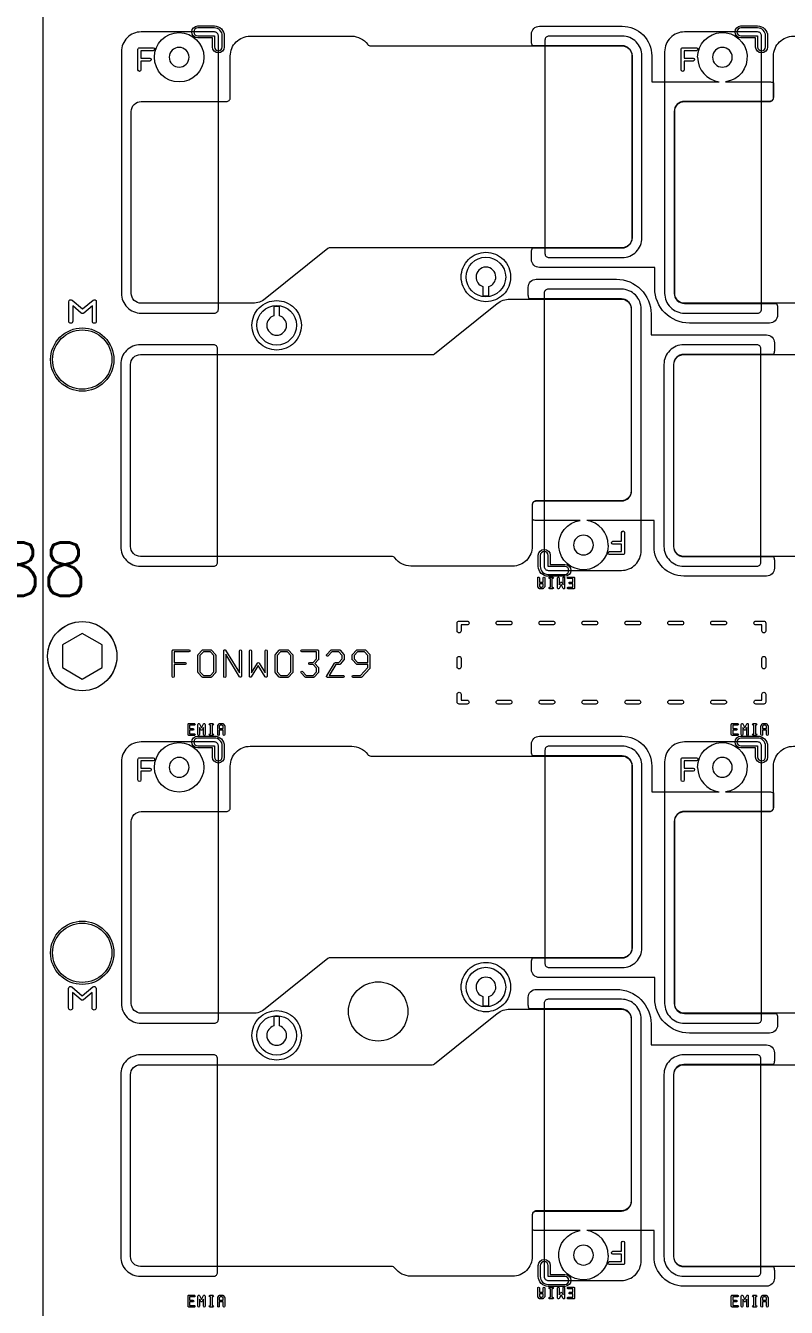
# Model space of a CAD drawing. Extents: x 2541 to 3941, y 2348 to 3338.
# Drawn here: x 2709.7 to 2748.1, y 2789.6 to 2854.4 of the extents above; entities that cross this region are included whole.
import ezdxf

# ---------------------------------------------------------------- set-up
doc = ezdxf.new("R2010")
doc.units = 0
doc.layers.get('0').update_dxf_attribs({"lineweight": 0})
doc.layers.get('Defpoints').update_dxf_attribs({"lineweight": 0})
doc.layers.add('EMI-T', color=6, linetype='Continuous', lineweight=0)
doc.layers.add('尺寸線', color=3, linetype='Continuous', lineweight=0)
doc.styles.get("Standard").update_dxf_attribs({"font": 'simplex.shx', "height": 2.7})
doc.dimstyles.get("Standard").update_dxf_attribs({"dimtxt": 6, "dimasz": 0.18, "dimexe": 0.18, "dimexo": 0.0625, "dimgap": 0.09, "dimtad": 0, "dimtih": 1, "dimtoh": 1, "dimdec": 4, "dimzin": 0, "dimdsep": 46, "dimtxsty": 'Standard', "dimcen": 0.09, "dimadec": 0, "dimazin": 0, "dimtfac": 1, "dimtdec": 4, "dimtofl": 0, "dimtmove": 0, "dimatfit": 3, "dimfxl": 0, "dimtolj": 1, "dimtzin": 0, "dimarcsym": 0})

# ---------------------------------------------------------------- blocks, each defined once
blk = doc.blocks.new('*D31')
at = {"layer": 'Defpoints', "color": 0, "linetype": 'Continuous'}
for p in [(2706.513, 2910.936), (2717.414, 2910.624), (2712.612, 2742.594)]:
    blk.add_point(p, dxfattribs=at)
at = {"layer": '尺寸線', "color": 0, "linetype": 'Continuous', "lineweight": -2}
for p, q in [((2706.508, 2910.756), (2704.153, 2828.36)), ((2717.352, 2910.626), (2706.333, 2910.941)), ((2701.715, 2743.085), (2704.071, 2825.48)), ((2712.549, 2742.596), (2701.53, 2742.91))]:
    blk.add_line(p, q, dxfattribs=at)
at = {"layer": '尺寸線', "color": 0, "linetype": 'Continuous'}
for points in [[(2706.538, 2910.755), (2706.478, 2910.756), (2706.513, 2910.936)], [(2701.685, 2743.086), (2701.745, 2743.084), (2701.71, 2742.905)]]:
    blk.add_solid(points, dxfattribs=at)
at = {"layer": '尺寸線', "color": 0, "linetype": 'Continuous', "insert": (2704.112, 2826.92), "char_height": 2.7, "attachment_point": 5}
blk.add_mtext('\\A1;168.0988', dxfattribs=at)
blk = doc.blocks.new('*D34')
at = {"layer": 'Defpoints', "color": 0, "linetype": 'Continuous'}
for p in [(2688.35, 3101.014), (2717.414, 3100.624), (2712.612, 2742.594)]:
    blk.add_point(p, dxfattribs=at)
at = {"layer": '尺寸線', "color": 0, "linetype": 'Continuous', "lineweight": -2}
for p, q in [((2717.352, 3100.625), (2688.17, 3101.016)), ((2688.348, 3100.834), (2685.968, 2923.439)), ((2683.55, 2743.164), (2685.93, 2920.559)), ((2712.549, 2742.595), (2683.368, 2742.986))]:
    blk.add_line(p, q, dxfattribs=at)
at = {"layer": '尺寸線', "color": 0, "linetype": 'Continuous'}
for points in [[(2688.378, 3100.833), (2688.318, 3100.834), (2688.35, 3101.014)], [(2683.52, 2743.164), (2683.58, 2743.163), (2683.548, 2742.984)]]:
    blk.add_solid(points, dxfattribs=at)
at = {"layer": '尺寸線', "color": 0, "linetype": 'Continuous', "insert": (2685.949, 2921.999), "char_height": 2.7, "attachment_point": 5}
blk.add_mtext('\\A1;358.0624', dxfattribs=at)

msp = doc.modelspace()

# ---------------------------------------------------------------- linework, layer by layer
for p, q in [((2736.22814, 2825.92094), (2736.15861, 2825.92094)), ((2719.0453, 2818.5117), (2718.97577, 2818.5117)), ((2746.5153, 2818.5117), (2746.44577, 2818.5117)), ((2736.22814, 2790.01094), (2736.15861, 2790.01094)), ((2719.0453, 2789.6017), (2718.97577, 2789.6017)), ((2746.5153, 2789.6017), (2746.44577, 2789.6017))]:
    msp.add_line(p, q)
at = {"linetype": 'Continuous'}
for points in [[(2710.51672, 3059.52127), (2710.51672, 2917.09717, -0.142084), (2713.27892, 2917.45616), (2713.27892, 2916.94958, 0.19212), (2710.01672, 2916.25625), (2710.01672, 2908.77294, 0.192121), (2713.27892, 2908.07962), (2713.27892, 2907.57303, -0.142084), (2710.51672, 2907.93202), (2710.51672, 2775.50792)], [(2735.2303, 2842.5746), (2735.2303, 2842.9746, -0.124386), (2735.27831, 2843.1646), (2739.8152, 2843.1646, 0.414365), (2740.32507, 2843.67473), (2740.32507, 2852.8746, 0.414366), (2739.8152, 2853.38473), (2735.27831, 2853.38473, -0.124392), (2735.2303, 2853.57473), (2735.2303, 2853.97473, -0.414218), (2735.6303, 2854.37473), (2739.8152, 2854.37473, -0.414364), (2741.31507, 2852.87409), (2741.31507, 2851.56473), (2744.7203, 2851.56473)], [(2743.63437, 2852.80391, -2.205962), (2745.04845, 2851.56473), (2747.27218, 2851.56473, -0.124388), (2747.46218, 2851.51672), (2747.46218, 2850.76473, -0.414224), (2747.27218, 2850.57473), (2742.9652, 2850.57473, 0.414218), (2742.45508, 2850.0646), (2742.45508, 2840.86472, 0.414217), (2742.9652, 2840.3546), (2747.62418, 2840.3546, -0.124388), (2747.67218, 2840.1646), (2747.67218, 2839.7646, -0.414218), (2747.27218, 2839.3646), (2743.21508, 2839.3646, -0.414215), (2741.46508, 2841.1146), (2741.46508, 2842.1746), (2735.6303, 2842.1746, -0.414218), (2735.2303, 2842.5746)], [(2735.07127, 2840.7746), (2735.07127, 2841.1746, -0.414218), (2735.47127, 2841.5746), (2739.52837, 2841.5746, -0.414215), (2741.27837, 2839.8246), (2741.27837, 2838.7646), (2747.11314, 2838.7646, -0.414218), (2747.51314, 2838.3646), (2747.51314, 2837.9646, -0.124388), (2747.46514, 2837.7746), (2742.92825, 2837.7746, 0.414365), (2742.41838, 2837.26447), (2742.41838, 2828.0646, 0.414366), (2742.92825, 2827.55446), (2747.46514, 2827.55446, -0.124388), (2747.51314, 2827.36446), (2747.51314, 2826.96446, -0.414218), (2747.11314, 2826.56446), (2742.92825, 2826.56446, -0.414364), (2741.42838, 2828.0651), (2741.42838, 2829.37447), (2738.02315, 2829.37447)], [(2711.83566, 2839.45028), (2711.83566, 2840.44366, -0.63678), (2711.99987, 2840.52032), (2712.53169, 2840.07714), (2713.0635, 2840.52032, -0.63678), (2713.22771, 2840.44366), (2713.22771, 2839.45028, -1), (2713.02771, 2839.45028), (2713.02771, 2840.23016)], [(2739.10907, 2828.13528, -2.205962), (2737.695, 2829.37447), (2735.47127, 2829.37447, -0.124386), (2735.28127, 2829.42247), (2735.28127, 2830.17447, -0.414224), (2735.47127, 2830.36447), (2739.77824, 2830.36447, 0.414218), (2740.28837, 2830.87459), (2740.28837, 2840.07447, 0.414217), (2739.77824, 2840.5846), (2735.11927, 2840.5846, -0.124392), (2735.07127, 2840.7746)], [(2712.03566, 2840.23016), (2712.03566, 2839.45028, -1), (2711.83566, 2839.45028)], [(2713.02771, 2840.23016), (2712.5957, 2839.87015, -0.362064), (2712.46767, 2839.87015), (2712.03566, 2840.23016)], [(2739.17075, 2827.6558, -1), (2739.17075, 2827.8058), (2739.79112, 2827.8058), (2739.79112, 2828.17732), (2739.3446, 2828.17732, -1), (2739.3446, 2828.32732), (2739.79112, 2828.32732), (2739.79112, 2828.77385, -1), (2739.94112, 2828.77385), (2739.94112, 2828.25232)], [(2739.94112, 2828.25232), (2739.94112, 2827.7308, -0.414241), (2739.86612, 2827.6558), (2739.17075, 2827.6558)], [(2735.54907, 2826.04704), (2735.54907, 2826.21922), (2735.54907, 2826.4775, -1), (2735.62907, 2826.4775), (2735.62907, 2826.25922), (2735.82722, 2826.25922), (2735.82722, 2826.4775, -1), (2735.90722, 2826.4775), (2735.90722, 2826.21922)], [(2735.90722, 2826.21922), (2735.90722, 2826.04704, -0.173189), (2735.89818, 2826.02172), (2735.82895, 2825.936, -0.228301), (2735.79768, 2825.92094), (2735.65861, 2825.92094, -0.228253), (2735.62734, 2825.936), (2735.55811, 2826.02172, -0.173127), (2735.54907, 2826.04704)], [(2736.15861, 2825.92094, -1), (2736.15861, 2826.00094), (2736.18814, 2826.00094), (2736.18814, 2826.4375), (2736.15861, 2826.4375, -1), (2736.15861, 2826.5175), (2736.22814, 2826.5175), (2736.29768, 2826.5175, -1), (2736.29768, 2826.4375), (2736.26814, 2826.4375), (2736.26814, 2826.00094), (2736.29768, 2826.00094, -1), (2736.29768, 2825.92094), (2736.22814, 2825.92094)], [(2736.54907, 2825.96129), (2736.54907, 2826.4775, -1), (2736.62907, 2826.4775), (2736.62907, 2826.1196)], [(2736.62907, 2826.1196), (2736.69292, 2826.23819, -0.597324), (2736.76336, 2826.23819), (2736.82722, 2826.1196)], [(2736.82722, 2826.1196), (2736.82722, 2826.4775, -1), (2736.90722, 2826.4775), (2736.90722, 2825.96129, -0.782664), (2736.832, 2825.94198), (2736.72814, 2826.13485)], [(2737.08907, 2825.92094, -1), (2737.08907, 2826.00094), (2737.32722, 2826.00094), (2737.32722, 2826.17922), (2737.15861, 2826.17922, -1), (2737.15861, 2826.25922), (2737.32722, 2826.25922), (2737.32722, 2826.4375), (2737.08907, 2826.4375, -1), (2737.08907, 2826.5175), (2737.36722, 2826.5175, -0.414265), (2737.40722, 2826.4775), (2737.40722, 2826.21922)], [(2737.40722, 2826.21922), (2737.40722, 2825.96094, -0.414265), (2737.36722, 2825.92094), (2737.08907, 2825.92094)], [(2736.72814, 2826.13485), (2736.62429, 2825.94198, -0.782665), (2736.54907, 2825.96129)], [(2719.66823, 2821.49549), (2719.66823, 2822.78688, -0.757597), (2719.7609, 2822.81294), (2720.46293, 2821.67215)], [(2719.76823, 2822.61023), (2719.76823, 2821.49549, -1), (2719.66823, 2821.49549)], [(2720.46293, 2821.67215), (2720.46293, 2822.78688, -1), (2720.56293, 2822.78688), (2720.56293, 2821.49549, -0.757597), (2720.47026, 2821.46943), (2719.76823, 2822.61023)], [(2720.96823, 2821.49549), (2720.96823, 2822.78688, -1), (2721.06823, 2822.78688), (2721.06823, 2821.67215)], [(2721.76293, 2821.67215), (2721.76293, 2822.78688, -1), (2721.86293, 2822.78688), (2721.86293, 2821.49549, -0.757597), (2721.77026, 2821.46943), (2721.41558, 2822.04579)], [(2724.87573, 2821.52184), (2725.27291, 2822.16725, -0.261415), (2725.31558, 2822.19119), (2725.49236, 2822.19119), (2725.66293, 2822.37597), (2725.66293, 2822.5521), (2725.49236, 2822.73688), (2725.1388, 2822.73688), (2724.95497, 2822.53774, -1), (2724.88149, 2822.60557), (2725.08016, 2822.8208, -0.210606), (2725.11714, 2822.83688), (2725.51402, 2822.83688, -0.210606), (2725.55099, 2822.8208), (2725.74967, 2822.60557, -0.189827), (2725.76293, 2822.57142), (2725.76293, 2822.35665, -0.189827), (2725.74967, 2822.3225), (2725.55099, 2822.10727, -0.210606), (2725.51402, 2822.09119), (2725.34352, 2822.09119), (2725.00771, 2821.54549)], [(2726.16823, 2822.35665), (2726.16823, 2822.57142, -0.189827), (2726.18149, 2822.60557), (2726.38016, 2822.8208, -0.210606), (2726.41714, 2822.83688), (2726.81402, 2822.83688, -0.210606), (2726.85099, 2822.8208), (2727.04967, 2822.60557, -0.189827), (2727.06293, 2822.57142), (2727.06293, 2822.14119)], [(2727.06293, 2822.14119), (2727.06293, 2821.92619, -0.189827), (2727.04967, 2821.89204), (2726.65232, 2821.46158, -0.210606), (2726.61534, 2821.44549), (2726.21823, 2821.44549, -1), (2726.21823, 2821.54549), (2726.59369, 2821.54549), (2726.96293, 2821.94551), (2726.96293, 2822.09119), (2726.41714, 2822.09119, -0.210606), (2726.38016, 2822.10727), (2726.18149, 2822.3225, -0.189827), (2726.16823, 2822.35665)], [(2721.41558, 2822.04579), (2721.0609, 2821.46943, -0.75761), (2720.96823, 2821.49549)], [(2721.06823, 2821.67215), (2721.373, 2822.16739, -0.55882), (2721.45816, 2822.16739), (2721.76293, 2821.67215)], [(2725.00771, 2821.54549), (2725.71293, 2821.54549, -1), (2725.71293, 2821.44549), (2724.91823, 2821.44549, -0.587889), (2724.87573, 2821.52184)], [(2718.36623, 2818.5517), (2718.36623, 2819.06791, -0.782664), (2718.44145, 2819.08722), (2718.5453, 2818.89435)], [(2718.5453, 2818.89435), (2718.64916, 2819.08722, -0.782665), (2718.72438, 2819.06791), (2718.72438, 2818.5517, -1), (2718.64438, 2818.5517), (2718.64438, 2818.90959)], [(2718.97577, 2818.5117, -1), (2718.97577, 2818.5917), (2719.0053, 2818.5917), (2719.0053, 2819.02825), (2718.97577, 2819.02825, -1), (2718.97577, 2819.10825), (2719.0453, 2819.10825), (2719.11484, 2819.10825, -1), (2719.11484, 2819.02825), (2719.0853, 2819.02825), (2719.0853, 2818.5917), (2719.11484, 2818.5917, -1), (2719.11484, 2818.5117), (2719.0453, 2818.5117)], [(2719.36623, 2818.5517), (2719.36623, 2818.80997), (2719.36623, 2818.98216, -0.173189), (2719.37527, 2819.00748), (2719.4445, 2819.0932, -0.228301), (2719.47577, 2819.10825), (2719.61484, 2819.10825, -0.228253), (2719.64611, 2819.0932), (2719.71534, 2819.00748, -0.173127), (2719.72438, 2818.98216), (2719.72438, 2818.80997)], [(2745.83623, 2818.5517), (2745.83623, 2819.06791, -0.782664), (2745.91145, 2819.08722), (2746.0153, 2818.89435)], [(2746.0153, 2818.89435), (2746.11916, 2819.08722, -0.782665), (2746.19438, 2819.06791), (2746.19438, 2818.5517, -1), (2746.11438, 2818.5517), (2746.11438, 2818.90959)], [(2746.44577, 2818.5117, -1), (2746.44577, 2818.5917), (2746.4753, 2818.5917), (2746.4753, 2819.02825), (2746.44577, 2819.02825, -1), (2746.44577, 2819.10825), (2746.5153, 2819.10825), (2746.58484, 2819.10825, -1), (2746.58484, 2819.02825), (2746.5553, 2819.02825), (2746.5553, 2818.5917), (2746.58484, 2818.5917, -1), (2746.58484, 2818.5117), (2746.5153, 2818.5117)], [(2746.83623, 2818.5517), (2746.83623, 2818.80997), (2746.83623, 2818.98216, -0.173189), (2746.84527, 2819.00748), (2746.9145, 2819.0932, -0.228301), (2746.94577, 2819.10825), (2747.08484, 2819.10825, -0.228253), (2747.11611, 2819.0932), (2747.18534, 2819.00748, -0.173127), (2747.19438, 2818.98216), (2747.19438, 2818.80997)], [(2718.44623, 2818.90959), (2718.44623, 2818.5517, -1), (2718.36623, 2818.5517)], [(2718.64438, 2818.90959), (2718.58052, 2818.79101, -0.597324), (2718.51008, 2818.79101), (2718.44623, 2818.90959)], [(2719.72438, 2818.80997), (2719.72438, 2818.5517, -1), (2719.64438, 2818.5517), (2719.64438, 2818.76997), (2719.44623, 2818.76997), (2719.44623, 2818.5517, -1), (2719.36623, 2818.5517)], [(2735.2303, 2806.6646), (2735.2303, 2807.0646, -0.124386), (2735.27831, 2807.2546), (2739.8152, 2807.2546, 0.414365), (2740.32507, 2807.76473), (2740.32507, 2816.9646, 0.414366), (2739.8152, 2817.47473), (2735.27831, 2817.47473, -0.124392), (2735.2303, 2817.66473), (2735.2303, 2818.06473, -0.414218), (2735.6303, 2818.46473), (2739.8152, 2818.46473, -0.414364), (2741.31507, 2816.96409), (2741.31507, 2815.65473), (2744.7203, 2815.65473)], [(2745.91623, 2818.90959), (2745.91623, 2818.5517, -1), (2745.83623, 2818.5517)], [(2746.11438, 2818.90959), (2746.05052, 2818.79101, -0.597324), (2745.98008, 2818.79101), (2745.91623, 2818.90959)], [(2747.19438, 2818.80997), (2747.19438, 2818.5517, -1), (2747.11438, 2818.5517), (2747.11438, 2818.76997), (2746.91623, 2818.76997), (2746.91623, 2818.5517, -1), (2746.83623, 2818.5517)], [(2743.63437, 2816.89391, -2.205962), (2745.04845, 2815.65473), (2747.27218, 2815.65473, -0.124388), (2747.46218, 2815.60672), (2747.46218, 2814.85473, -0.414224), (2747.27218, 2814.66473), (2742.9652, 2814.66473, 0.414218), (2742.45508, 2814.1546), (2742.45508, 2804.95472, 0.414217), (2742.9652, 2804.4446), (2747.62418, 2804.4446, -0.124388), (2747.67218, 2804.2546), (2747.67218, 2803.8546, -0.414218), (2747.27218, 2803.4546), (2743.21508, 2803.4546, -0.414215), (2741.46508, 2805.2046), (2741.46508, 2806.2646), (2735.6303, 2806.2646, -0.414218), (2735.2303, 2806.6646)], [(2711.82309, 2804.71909), (2711.82309, 2805.71246, -0.63678), (2711.98731, 2805.78912), (2712.51912, 2805.34594), (2713.05094, 2805.78912, -0.63678), (2713.21515, 2805.71246), (2713.21515, 2804.71909, -1), (2713.01515, 2804.71909), (2713.01515, 2805.49896)], [(2712.02309, 2805.49896), (2712.02309, 2804.71909, -1), (2711.82309, 2804.71909)], [(2713.01515, 2805.49896), (2712.58314, 2805.13895, -0.362064), (2712.4551, 2805.13895), (2712.02309, 2805.49896)], [(2735.07127, 2804.8646), (2735.07127, 2805.2646, -0.414218), (2735.47127, 2805.6646), (2739.52837, 2805.6646, -0.414215), (2741.27837, 2803.9146), (2741.27837, 2802.8546), (2747.11314, 2802.8546, -0.414218), (2747.51314, 2802.4546), (2747.51314, 2802.0546, -0.124388), (2747.46514, 2801.8646), (2742.92825, 2801.8646, 0.414365), (2742.41838, 2801.35447), (2742.41838, 2792.1546, 0.414366), (2742.92825, 2791.64446), (2747.46514, 2791.64446, -0.124388), (2747.51314, 2791.45446), (2747.51314, 2791.05446, -0.414218), (2747.11314, 2790.65446), (2742.92825, 2790.65446, -0.414364), (2741.42838, 2792.1551), (2741.42838, 2793.46447), (2738.02315, 2793.46447)], [(2739.10907, 2792.22528, -2.205962), (2737.695, 2793.46447), (2735.47127, 2793.46447, -0.124386), (2735.28127, 2793.51247), (2735.28127, 2794.26447, -0.414224), (2735.47127, 2794.45447), (2739.77824, 2794.45447, 0.414218), (2740.28837, 2794.96459), (2740.28837, 2804.16447, 0.414217), (2739.77824, 2804.6746), (2735.11927, 2804.6746, -0.124392), (2735.07127, 2804.8646)], [(2739.17075, 2791.7458, -1), (2739.17075, 2791.8958), (2739.79112, 2791.8958), (2739.79112, 2792.26732), (2739.3446, 2792.26732, -1), (2739.3446, 2792.41732), (2739.79112, 2792.41732), (2739.79112, 2792.86385, -1), (2739.94112, 2792.86385), (2739.94112, 2792.34232)], [(2739.94112, 2792.34232), (2739.94112, 2791.8208, -0.414241), (2739.86612, 2791.7458), (2739.17075, 2791.7458)], [(2735.54907, 2790.13704), (2735.54907, 2790.30922), (2735.54907, 2790.5675, -1), (2735.62907, 2790.5675), (2735.62907, 2790.34922), (2735.82722, 2790.34922), (2735.82722, 2790.5675, -1), (2735.90722, 2790.5675), (2735.90722, 2790.30922)], [(2736.15861, 2790.01094, -1), (2736.15861, 2790.09094), (2736.18814, 2790.09094), (2736.18814, 2790.5275), (2736.15861, 2790.5275, -1), (2736.15861, 2790.6075), (2736.22814, 2790.6075), (2736.29768, 2790.6075, -1), (2736.29768, 2790.5275), (2736.26814, 2790.5275), (2736.26814, 2790.09094), (2736.29768, 2790.09094, -1), (2736.29768, 2790.01094), (2736.22814, 2790.01094)], [(2736.54907, 2790.05129), (2736.54907, 2790.5675, -1), (2736.62907, 2790.5675), (2736.62907, 2790.2096)], [(2736.82722, 2790.2096), (2736.82722, 2790.5675, -1), (2736.90722, 2790.5675), (2736.90722, 2790.05129, -0.782664), (2736.832, 2790.03198), (2736.72814, 2790.22485)], [(2737.08907, 2790.01094, -1), (2737.08907, 2790.09094), (2737.32722, 2790.09094), (2737.32722, 2790.26922), (2737.15861, 2790.26922, -1), (2737.15861, 2790.34922), (2737.32722, 2790.34922), (2737.32722, 2790.5275), (2737.08907, 2790.5275, -1), (2737.08907, 2790.6075), (2737.36722, 2790.6075, -0.414265), (2737.40722, 2790.5675), (2737.40722, 2790.30922)], [(2718.36623, 2789.6417), (2718.36623, 2790.15791, -0.782664), (2718.44145, 2790.17722), (2718.5453, 2789.98435)], [(2718.44623, 2789.99959), (2718.44623, 2789.6417, -1), (2718.36623, 2789.6417)], [(2718.64438, 2789.99959), (2718.58052, 2789.88101, -0.597324), (2718.51008, 2789.88101), (2718.44623, 2789.99959)], [(2718.5453, 2789.98435), (2718.64916, 2790.17722, -0.782665), (2718.72438, 2790.15791), (2718.72438, 2789.6417, -1), (2718.64438, 2789.6417), (2718.64438, 2789.99959)], [(2718.97577, 2789.6017, -1), (2718.97577, 2789.6817), (2719.0053, 2789.6817), (2719.0053, 2790.11825), (2718.97577, 2790.11825, -1), (2718.97577, 2790.19825), (2719.0453, 2790.19825), (2719.11484, 2790.19825, -1), (2719.11484, 2790.11825), (2719.0853, 2790.11825), (2719.0853, 2789.6817), (2719.11484, 2789.6817, -1), (2719.11484, 2789.6017), (2719.0453, 2789.6017)], [(2719.36623, 2789.6417), (2719.36623, 2789.89997), (2719.36623, 2790.07216, -0.173189), (2719.37527, 2790.09748), (2719.4445, 2790.1832, -0.228301), (2719.47577, 2790.19825), (2719.61484, 2790.19825, -0.228253), (2719.64611, 2790.1832), (2719.71534, 2790.09748, -0.173127), (2719.72438, 2790.07216), (2719.72438, 2789.89997)], [(2719.72438, 2789.89997), (2719.72438, 2789.6417, -1), (2719.64438, 2789.6417), (2719.64438, 2789.85997), (2719.44623, 2789.85997), (2719.44623, 2789.6417, -1), (2719.36623, 2789.6417)], [(2735.90722, 2790.30922), (2735.90722, 2790.13704, -0.173189), (2735.89818, 2790.11172), (2735.82895, 2790.026, -0.228301), (2735.79768, 2790.01094), (2735.65861, 2790.01094, -0.228253), (2735.62734, 2790.026), (2735.55811, 2790.11172, -0.173127), (2735.54907, 2790.13704)], [(2736.72814, 2790.22485), (2736.62429, 2790.03198, -0.782665), (2736.54907, 2790.05129)], [(2736.62907, 2790.2096), (2736.69292, 2790.32819, -0.597324), (2736.76336, 2790.32819), (2736.82722, 2790.2096)], [(2737.40722, 2790.30922), (2737.40722, 2790.05094, -0.414265), (2737.36722, 2790.01094), (2737.08907, 2790.01094)], [(2745.83623, 2789.6417), (2745.83623, 2790.15791, -0.782664), (2745.91145, 2790.17722), (2746.0153, 2789.98435)], [(2745.91623, 2789.99959), (2745.91623, 2789.6417, -1), (2745.83623, 2789.6417)], [(2746.11438, 2789.99959), (2746.05052, 2789.88101, -0.597324), (2745.98008, 2789.88101), (2745.91623, 2789.99959)], [(2746.0153, 2789.98435), (2746.11916, 2790.17722, -0.782665), (2746.19438, 2790.15791), (2746.19438, 2789.6417, -1), (2746.11438, 2789.6417), (2746.11438, 2789.99959)], [(2746.44577, 2789.6017, -1), (2746.44577, 2789.6817), (2746.4753, 2789.6817), (2746.4753, 2790.11825), (2746.44577, 2790.11825, -1), (2746.44577, 2790.19825), (2746.5153, 2790.19825), (2746.58484, 2790.19825, -1), (2746.58484, 2790.11825), (2746.5553, 2790.11825), (2746.5553, 2789.6817), (2746.58484, 2789.6817, -1), (2746.58484, 2789.6017), (2746.5153, 2789.6017)], [(2746.83623, 2789.6417), (2746.83623, 2789.89997), (2746.83623, 2790.07216, -0.173189), (2746.84527, 2790.09748), (2746.9145, 2790.1832, -0.228301), (2746.94577, 2790.19825), (2747.08484, 2790.19825, -0.228253), (2747.11611, 2790.1832), (2747.18534, 2790.09748, -0.173127), (2747.19438, 2790.07216), (2747.19438, 2789.89997)], [(2747.19438, 2789.89997), (2747.19438, 2789.6417, -1), (2747.11438, 2789.6417), (2747.11438, 2789.85997), (2746.91623, 2789.85997), (2746.91623, 2789.6417, -1), (2746.83623, 2789.6417)]]:
    msp.add_lwpolyline(points, format="xyb", dxfattribs=at)
for points in [[(2718.35244, 2853.78531, -1), (2718.35244, 2854.38531), (2719.19715, 2854.38531, -0.414217), (2719.69715, 2853.88531), (2719.69715, 2853.32231, -1), (2719.09715, 2853.32231), (2719.09715, 2853.78531)], [(2718.35244, 2853.88531), (2719.19715, 2853.88531), (2719.19715, 2853.33124, 1), (2719.59715, 2853.33124), (2719.59715, 2853.88531, 0.414218), (2719.19715, 2854.28531), (2718.35244, 2854.28531, 1)], [(2745.82244, 2853.78531, -1), (2745.82244, 2854.38531), (2746.66715, 2854.38531, -0.414217), (2747.16715, 2853.88531), (2747.16715, 2853.32231, -1), (2746.56715, 2853.32231), (2746.56715, 2853.78531)], [(2745.82244, 2853.88531), (2746.66715, 2853.88531), (2746.66715, 2853.33124, 1), (2747.06715, 2853.33124), (2747.06715, 2853.88531, 0.414218), (2746.66715, 2854.28531), (2745.82244, 2854.28531, 1)], [(2714.99508, 2840.86472), (2714.99508, 2850.0646, -0.414219), (2715.4952, 2850.56473), (2719.80218, 2850.56473, 0.414223), (2720.00218, 2850.76473), (2720.00218, 2852.86952, -0.414215), (2721.00218, 2853.86952), (2726.13907, 2853.86952, -0.24029), (2726.94871, 2853.45692, 0.240069), (2727.11015, 2853.37473), (2739.8152, 2853.37473, -0.414366), (2740.31507, 2852.8746), (2740.31507, 2843.67472, -0.414365), (2739.8152, 2843.1746), (2725.06567, 2843.1746, 0.170771), (2724.94046, 2843.13056), (2721.76951, 2840.58481, -0.170765), (2721.14341, 2840.3646), (2715.4952, 2840.3646, -0.414218)], [(2742.46508, 2840.86472), (2742.46508, 2850.0646, -0.414219), (2742.9652, 2850.56473), (2747.27218, 2850.56473, 0.414223), (2747.47218, 2850.76473), (2747.47218, 2852.86952, -0.414215), (2748.47218, 2853.86952), (2753.60907, 2853.86952, -0.24029), (2754.41871, 2853.45692, 0.240069), (2754.58015, 2853.37473), (2767.2852, 2853.37473, -0.414366), (2767.78507, 2852.8746), (2767.78507, 2843.67472, -0.414365), (2767.2852, 2843.1746), (2752.53567, 2843.1746, 0.170771), (2752.41046, 2843.13056), (2749.23951, 2840.58481, -0.170765), (2748.61341, 2840.3646), (2742.9652, 2840.3646, -0.414218)], [(2715.33233, 2852.16535), (2715.33233, 2852.68687), (2715.33233, 2853.2084, -0.414241), (2715.40733, 2853.2834), (2716.10269, 2853.2834, -1), (2716.10269, 2853.1334), (2715.48233, 2853.1334), (2715.48233, 2852.76187), (2715.92885, 2852.76187, -1), (2715.92885, 2852.61187), (2715.48233, 2852.61187), (2715.48233, 2852.16535, -1)], [(2716.91437, 2852.80391, 0.414217), (2717.41437, 2852.30391, 0.414217), (2717.91437, 2852.80391, 0.414217), (2717.41437, 2853.30391, 0.414217)], [(2742.80233, 2852.16535), (2742.80233, 2852.68687), (2742.80233, 2853.2084, -0.414241), (2742.87733, 2853.2834), (2743.57269, 2853.2834, -1), (2743.57269, 2853.1334), (2742.95233, 2853.1334), (2742.95233, 2852.76187), (2743.39885, 2852.76187, -1), (2743.39885, 2852.61187), (2742.95233, 2852.61187), (2742.95233, 2852.16535, -1)], [(2744.38437, 2852.80391, 0.414217), (2744.88437, 2852.30391, 0.414217), (2745.38437, 2852.80391, 0.414217), (2744.88437, 2853.30391, 0.414217)], [(2731.67699, 2841.69071, -0.414215), (2732.92699, 2842.94071, -0.414215), (2734.17699, 2841.69071, -0.414215), (2732.92699, 2840.44071, -0.414215)], [(2732.42699, 2841.69071, 0.327542), (2732.77699, 2841.21374), (2732.77699, 2840.73957), (2733.07699, 2840.73957), (2733.07699, 2841.21374, 0.327544), (2733.42699, 2841.69071, 0.414217), (2732.92699, 2842.19071, 0.414217)], [(2714.95838, 2828.06459), (2714.95838, 2837.26447, -0.414365), (2715.45825, 2837.7646), (2730.20778, 2837.7646, 0.170771), (2730.33299, 2837.80863), (2733.50394, 2840.35438, -0.170765), (2734.13004, 2840.5746), (2739.77824, 2840.5746, -0.414218), (2740.27837, 2840.07447), (2740.27837, 2830.87459, -0.414219), (2739.77824, 2830.37447), (2735.47127, 2830.37447, 0.414223), (2735.27127, 2830.17447), (2735.27127, 2828.06967, -0.414215), (2734.27127, 2827.06967), (2729.13437, 2827.06967, -0.24029), (2728.32474, 2827.48227, 0.240069), (2728.1633, 2827.56446), (2715.45825, 2827.56446, -0.414366)], [(2721.09646, 2839.24848, -0.414215), (2722.34646, 2840.49848, -0.414215), (2723.59646, 2839.24848, -0.414215), (2722.34646, 2837.99848, -0.414215)], [(2742.42838, 2828.06459), (2742.42838, 2837.26447, -0.414365), (2742.92825, 2837.7646), (2757.67778, 2837.7646, 0.170771), (2757.80299, 2837.80863), (2760.97394, 2840.35438, -0.170765), (2761.60004, 2840.5746), (2767.24824, 2840.5746, -0.414218), (2767.74837, 2840.07447), (2767.74837, 2830.87459, -0.414219), (2767.24824, 2830.37447), (2762.94127, 2830.37447, 0.414223), (2762.74127, 2830.17447), (2762.74127, 2828.06967, -0.414215), (2761.74127, 2827.06967), (2756.60437, 2827.06967, -0.24029), (2755.79474, 2827.48227, 0.240069), (2755.6333, 2827.56446), (2742.92825, 2827.56446, -0.414366)], [(2721.84646, 2839.24848, 0.414217), (2722.34646, 2838.74848, 0.414217), (2722.84646, 2839.24848, 0.327542), (2722.49646, 2839.72545), (2722.49646, 2840.19962), (2722.19646, 2840.19962), (2722.19646, 2839.72545, 0.327544)], [(2710.91672, 2837.5146, -0.414215), (2712.51672, 2839.1146, -0.414215), (2714.11672, 2837.5146, -0.414215), (2712.51672, 2835.9146, -0.414215)], [(2737.35907, 2828.13528, 0.414217), (2737.85907, 2827.63528, 0.414217), (2738.35907, 2828.13528, 0.414217), (2737.85907, 2828.63528, 0.414217)], [(2735.57629, 2827.05388), (2735.57629, 2827.61689, -1), (2736.17629, 2827.61689), (2736.17629, 2827.15388), (2736.92101, 2827.15388, -1), (2736.92101, 2826.55388), (2736.07629, 2826.55388, -0.414217)], [(2735.67629, 2827.05388, 0.414218), (2736.07629, 2826.65388), (2736.92101, 2826.65388, 1), (2736.92101, 2827.05388), (2736.07629, 2827.05388), (2736.07629, 2827.60796, 1), (2735.67629, 2827.60796)], [(2710.76672, 2822.5146, -0.414215), (2712.51672, 2824.2646, -0.414215), (2714.26672, 2822.5146, -0.414215), (2712.51672, 2820.7646, -0.414215)], [(2731.47327, 2823.7926), (2731.47327, 2824.1926, -0.414228), (2731.57327, 2824.2926), (2731.97327, 2824.2926, -1), (2731.97327, 2824.0926), (2731.67327, 2824.0926), (2731.67327, 2823.7926, -1)], [(2733.54327, 2824.0926, -1), (2733.54327, 2824.2926), (2734.14327, 2824.2926, -1), (2734.14327, 2824.0926)], [(2735.71327, 2824.0926, -1), (2735.71327, 2824.2926), (2736.31327, 2824.2926, -1), (2736.31327, 2824.0926)], [(2737.88327, 2824.0926, -1), (2737.88327, 2824.2926), (2738.48327, 2824.2926, -1), (2738.48327, 2824.0926)], [(2740.05327, 2824.0926, -1), (2740.05327, 2824.2926), (2740.65327, 2824.2926, -1), (2740.65327, 2824.0926)], [(2742.22327, 2824.0926, -1), (2742.22327, 2824.2926), (2742.82327, 2824.2926, -1), (2742.82327, 2824.0926)], [(2744.39327, 2824.0926, -1), (2744.39327, 2824.2926), (2744.99327, 2824.2926, -1), (2744.99327, 2824.0926)], [(2746.58024, 2824.0926, -1), (2746.58024, 2824.2926), (2746.98024, 2824.2926, -0.414228), (2747.08024, 2824.1926), (2747.08024, 2823.7926, -1), (2746.88024, 2823.7926), (2746.88024, 2824.0926)], [(2717.06823, 2821.49549), (2717.06823, 2822.14119), (2717.06823, 2822.78688, -0.414253), (2717.11823, 2822.83688), (2717.91293, 2822.83688, -1), (2717.91293, 2822.73688), (2717.16823, 2822.73688), (2717.16823, 2822.19119), (2717.71425, 2822.19119, -1), (2717.71425, 2822.09119), (2717.16823, 2822.09119), (2717.16823, 2821.49549, -1)], [(2718.36823, 2821.71096), (2718.36823, 2822.57142, -0.189827), (2718.38149, 2822.60557), (2718.58016, 2822.8208, -0.210606), (2718.61714, 2822.83688), (2719.01402, 2822.83688, -0.210606), (2719.05099, 2822.8208), (2719.24967, 2822.60557, -0.189827), (2719.26293, 2822.57142), (2719.26293, 2821.71096, -0.189827), (2719.24967, 2821.67681), (2719.05099, 2821.46158, -0.210606), (2719.01402, 2821.44549), (2718.61714, 2821.44549, -0.210606), (2718.58016, 2821.46158), (2718.38149, 2821.67681, -0.189827)], [(2722.26823, 2821.71096), (2722.26823, 2822.57142, -0.189827), (2722.28149, 2822.60557), (2722.48016, 2822.8208, -0.210606), (2722.51714, 2822.83688), (2722.91402, 2822.83688, -0.210606), (2722.95099, 2822.8208), (2723.14967, 2822.60557, -0.189827), (2723.16293, 2822.57142), (2723.16293, 2821.71096, -0.189827), (2723.14967, 2821.67681), (2722.95099, 2821.46158, -0.210606), (2722.91402, 2821.44549), (2722.51714, 2821.44549, -0.210606), (2722.48016, 2821.46158), (2722.28149, 2821.67681, -0.189827)], [(2723.58149, 2821.67681, -1), (2723.65497, 2821.74464), (2723.8388, 2821.54549), (2724.19236, 2821.54549), (2724.36293, 2821.73027), (2724.36293, 2821.90641), (2724.19236, 2822.09119), (2724.01558, 2822.09119, -1), (2724.01558, 2822.19119), (2724.19236, 2822.19119), (2724.36293, 2822.37597), (2724.36293, 2822.73688), (2723.61823, 2822.73688, -1), (2723.61823, 2822.83688), (2724.41293, 2822.83688, -0.414253), (2724.46293, 2822.78688), (2724.46293, 2822.35665, -0.189827), (2724.44967, 2822.3225), (2724.2823, 2822.14119), (2724.44967, 2821.95987, -0.189827), (2724.46293, 2821.92572), (2724.46293, 2821.71096, -0.189827), (2724.44967, 2821.67681), (2724.25099, 2821.46158, -0.210606), (2724.21402, 2821.44549), (2723.81714, 2821.44549, -0.210606), (2723.78016, 2821.46158)], [(2731.47327, 2821.9726), (2731.47327, 2822.4038, -1), (2731.67327, 2822.4038), (2731.67327, 2821.9726, -1)], [(2746.88024, 2821.9726), (2746.88024, 2822.4038, -1), (2747.08024, 2822.4038), (2747.08024, 2821.9726, -1)], [(2731.47327, 2820.1926), (2731.47327, 2820.5926, -1), (2731.67327, 2820.5926), (2731.67327, 2820.2926), (2731.97327, 2820.2926, -1), (2731.97327, 2820.0926), (2731.57327, 2820.0926, -0.414228)], [(2746.58024, 2820.0926, -1), (2746.58024, 2820.2926), (2746.88024, 2820.2926), (2746.88024, 2820.5926, -1), (2747.08024, 2820.5926), (2747.08024, 2820.1926, -0.414228), (2746.98024, 2820.0926)], [(2733.54327, 2820.0926, -1), (2733.54327, 2820.2926), (2734.14327, 2820.2926, -1), (2734.14327, 2820.0926)], [(2735.71327, 2820.0926, -1), (2735.71327, 2820.2926), (2736.31327, 2820.2926, -1), (2736.31327, 2820.0926)], [(2737.88327, 2820.0926, -1), (2737.88327, 2820.2926), (2738.48327, 2820.2926, -1), (2738.48327, 2820.0926)], [(2740.05327, 2820.0926, -1), (2740.05327, 2820.2926), (2740.65327, 2820.2926, -1), (2740.65327, 2820.0926)], [(2742.22327, 2820.0926, -1), (2742.22327, 2820.2926), (2742.82327, 2820.2926, -1), (2742.82327, 2820.0926)], [(2744.39327, 2820.0926, -1), (2744.39327, 2820.2926), (2744.99327, 2820.2926, -1), (2744.99327, 2820.0926)], [(2717.86623, 2818.5517), (2717.86623, 2818.80997), (2717.86623, 2819.06825, -0.414265), (2717.90623, 2819.10825), (2718.18438, 2819.10825, -1), (2718.18438, 2819.02825), (2717.94623, 2819.02825), (2717.94623, 2818.84997), (2718.11484, 2818.84997, -1), (2718.11484, 2818.76997), (2717.94623, 2818.76997), (2717.94623, 2818.5917), (2718.18438, 2818.5917, -1), (2718.18438, 2818.5117), (2717.90623, 2818.5117, -0.414265)], [(2745.33623, 2818.5517), (2745.33623, 2818.80997), (2745.33623, 2819.06825, -0.414265), (2745.37623, 2819.10825), (2745.65438, 2819.10825, -1), (2745.65438, 2819.02825), (2745.41623, 2819.02825), (2745.41623, 2818.84997), (2745.58484, 2818.84997, -1), (2745.58484, 2818.76997), (2745.41623, 2818.76997), (2745.41623, 2818.5917), (2745.65438, 2818.5917, -1), (2745.65438, 2818.5117), (2745.37623, 2818.5117, -0.414265)], [(2718.35244, 2817.87531, -1), (2718.35244, 2818.47531), (2719.19715, 2818.47531, -0.414217), (2719.69715, 2817.97531), (2719.69715, 2817.41231, -1), (2719.09715, 2817.41231), (2719.09715, 2817.87531)], [(2718.35244, 2817.97531), (2719.19715, 2817.97531), (2719.19715, 2817.42124, 1), (2719.59715, 2817.42124), (2719.59715, 2817.97531, 0.414218), (2719.19715, 2818.37531), (2718.35244, 2818.37531, 1)], [(2745.82244, 2817.87531, -1), (2745.82244, 2818.47531), (2746.66715, 2818.47531, -0.414217), (2747.16715, 2817.97531), (2747.16715, 2817.41231, -1), (2746.56715, 2817.41231), (2746.56715, 2817.87531)], [(2745.82244, 2817.97531), (2746.66715, 2817.97531), (2746.66715, 2817.42124, 1), (2747.06715, 2817.42124), (2747.06715, 2817.97531, 0.414218), (2746.66715, 2818.37531), (2745.82244, 2818.37531, 1)], [(2714.99508, 2804.95472), (2714.99508, 2814.1546, -0.414219), (2715.4952, 2814.65473), (2719.80218, 2814.65473, 0.414223), (2720.00218, 2814.85473), (2720.00218, 2816.95952, -0.414215), (2721.00218, 2817.95952), (2726.13907, 2817.95952, -0.24029), (2726.94871, 2817.54692, 0.240069), (2727.11015, 2817.46473), (2739.8152, 2817.46473, -0.414366), (2740.31507, 2816.9646), (2740.31507, 2807.76472, -0.414365), (2739.8152, 2807.2646), (2725.06567, 2807.2646, 0.170771), (2724.94046, 2807.22056), (2721.76951, 2804.67481, -0.170765), (2721.14341, 2804.4546), (2715.4952, 2804.4546, -0.414218)], [(2742.46508, 2804.95472), (2742.46508, 2814.1546, -0.414219), (2742.9652, 2814.65473), (2747.27218, 2814.65473, 0.414223), (2747.47218, 2814.85473), (2747.47218, 2816.95952, -0.414215), (2748.47218, 2817.95952), (2753.60907, 2817.95952, -0.24029), (2754.41871, 2817.54692, 0.240069), (2754.58015, 2817.46473), (2767.2852, 2817.46473, -0.414366), (2767.78507, 2816.9646), (2767.78507, 2807.76472, -0.414365), (2767.2852, 2807.2646), (2752.53567, 2807.2646, 0.170771), (2752.41046, 2807.22056), (2749.23951, 2804.67481, -0.170765), (2748.61341, 2804.4546), (2742.9652, 2804.4546, -0.414218)], [(2715.33233, 2816.25535), (2715.33233, 2816.77687), (2715.33233, 2817.2984, -0.414241), (2715.40733, 2817.3734), (2716.10269, 2817.3734, -1), (2716.10269, 2817.2234), (2715.48233, 2817.2234), (2715.48233, 2816.85187), (2715.92885, 2816.85187, -1), (2715.92885, 2816.70187), (2715.48233, 2816.70187), (2715.48233, 2816.25535, -1)], [(2716.91437, 2816.89391, 0.414217), (2717.41437, 2816.39391, 0.414217), (2717.91437, 2816.89391, 0.414217), (2717.41437, 2817.39391, 0.414217)], [(2742.80233, 2816.25535), (2742.80233, 2816.77687), (2742.80233, 2817.2984, -0.414241), (2742.87733, 2817.3734), (2743.57269, 2817.3734, -1), (2743.57269, 2817.2234), (2742.95233, 2817.2234), (2742.95233, 2816.85187), (2743.39885, 2816.85187, -1), (2743.39885, 2816.70187), (2742.95233, 2816.70187), (2742.95233, 2816.25535, -1)], [(2744.38437, 2816.89391, 0.414217), (2744.88437, 2816.39391, 0.414217), (2745.38437, 2816.89391, 0.414217), (2744.88437, 2817.39391, 0.414217)], [(2710.91672, 2807.5146, -0.414215), (2712.51672, 2809.1146, -0.414215), (2714.11672, 2807.5146, -0.414215), (2712.51672, 2805.9146, -0.414215)], [(2731.67699, 2805.78071, -0.414215), (2732.92699, 2807.03071, -0.414215), (2734.17699, 2805.78071, -0.414215), (2732.92699, 2804.53071, -0.414215)], [(2732.42699, 2805.78071, 0.327542), (2732.77699, 2805.30374), (2732.77699, 2804.82957), (2733.07699, 2804.82957), (2733.07699, 2805.30374, 0.327544), (2733.42699, 2805.78071, 0.414217), (2732.92699, 2806.28071, 0.414217)], [(2725.97892, 2804.54726, -0.414215), (2727.47892, 2806.04726, -0.414215), (2728.97892, 2804.54726, -0.414215), (2727.47892, 2803.04726, -0.414215)], [(2714.95838, 2792.15459), (2714.95838, 2801.35447, -0.414365), (2715.45825, 2801.8546), (2730.20778, 2801.8546, 0.170771), (2730.33299, 2801.89863), (2733.50394, 2804.44438, -0.170765), (2734.13004, 2804.6646), (2739.77824, 2804.6646, -0.414218), (2740.27837, 2804.16447), (2740.27837, 2794.96459, -0.414219), (2739.77824, 2794.46447), (2735.47127, 2794.46447, 0.414223), (2735.27127, 2794.26447), (2735.27127, 2792.15967, -0.414215), (2734.27127, 2791.15967), (2729.13437, 2791.15967, -0.24029), (2728.32474, 2791.57227, 0.240069), (2728.1633, 2791.65446), (2715.45825, 2791.65446, -0.414366)], [(2721.09646, 2803.33848, -0.414215), (2722.34646, 2804.58848, -0.414215), (2723.59646, 2803.33848, -0.414215), (2722.34646, 2802.08848, -0.414215)], [(2721.84646, 2803.33848, 0.414217), (2722.34646, 2802.83848, 0.414217), (2722.84646, 2803.33848, 0.327542), (2722.49646, 2803.81545), (2722.49646, 2804.28962), (2722.19646, 2804.28962), (2722.19646, 2803.81545, 0.327544)], [(2742.42838, 2792.15459), (2742.42838, 2801.35447, -0.414365), (2742.92825, 2801.8546), (2757.67778, 2801.8546, 0.170771), (2757.80299, 2801.89863), (2760.97394, 2804.44438, -0.170765), (2761.60004, 2804.6646), (2767.24824, 2804.6646, -0.414218), (2767.74837, 2804.16447), (2767.74837, 2794.96459, -0.414219), (2767.24824, 2794.46447), (2762.94127, 2794.46447, 0.414223), (2762.74127, 2794.26447), (2762.74127, 2792.15967, -0.414215), (2761.74127, 2791.15967), (2756.60437, 2791.15967, -0.24029), (2755.79474, 2791.57227, 0.240069), (2755.6333, 2791.65446), (2742.92825, 2791.65446, -0.414366)], [(2737.35907, 2792.22528, 0.414217), (2737.85907, 2791.72528, 0.414217), (2738.35907, 2792.22528, 0.414217), (2737.85907, 2792.72528, 0.414217)], [(2735.57629, 2791.14388), (2735.57629, 2791.70689, -1), (2736.17629, 2791.70689), (2736.17629, 2791.24388), (2736.92101, 2791.24388, -1), (2736.92101, 2790.64388), (2736.07629, 2790.64388, -0.414217)], [(2735.67629, 2791.14388, 0.414218), (2736.07629, 2790.74388), (2736.92101, 2790.74388, 1), (2736.92101, 2791.14388), (2736.07629, 2791.14388), (2736.07629, 2791.69796, 1), (2735.67629, 2791.69796)], [(2717.86623, 2789.6417), (2717.86623, 2789.89997), (2717.86623, 2790.15825, -0.414265), (2717.90623, 2790.19825), (2718.18438, 2790.19825, -1), (2718.18438, 2790.11825), (2717.94623, 2790.11825), (2717.94623, 2789.93997), (2718.11484, 2789.93997, -1), (2718.11484, 2789.85997), (2717.94623, 2789.85997), (2717.94623, 2789.6817), (2718.18438, 2789.6817, -1), (2718.18438, 2789.6017), (2717.90623, 2789.6017, -0.414265)], [(2745.33623, 2789.6417), (2745.33623, 2789.89997), (2745.33623, 2790.15825, -0.414265), (2745.37623, 2790.19825), (2745.65438, 2790.19825, -1), (2745.65438, 2790.11825), (2745.41623, 2790.11825), (2745.41623, 2789.93997), (2745.58484, 2789.93997, -1), (2745.58484, 2789.85997), (2745.41623, 2789.85997), (2745.41623, 2789.6817), (2745.65438, 2789.6817, -1), (2745.65438, 2789.6017), (2745.37623, 2789.6017, -0.414265)]]:
    msp.add_lwpolyline(points, format="xyb", close=True, dxfattribs=at)
for points in [[(2735.62907, 2826.06117), (2735.67772, 2826.00094), (2735.77857, 2826.00094), (2735.82722, 2826.06117), (2735.82722, 2826.17922), (2735.62907, 2826.17922)], [(2711.51672, 2821.93725), (2712.51672, 2821.35989), (2713.51672, 2821.93725), (2713.51672, 2823.09194), (2712.51672, 2823.6693), (2711.51672, 2823.09194)], [(2718.46823, 2821.73027), (2718.6388, 2821.54549), (2718.99236, 2821.54549), (2719.16293, 2821.73027), (2719.16293, 2822.5521), (2718.99236, 2822.73688), (2718.6388, 2822.73688), (2718.46823, 2822.5521)], [(2722.36823, 2821.73027), (2722.5388, 2821.54549), (2722.89236, 2821.54549), (2723.06293, 2821.73027), (2723.06293, 2822.5521), (2722.89236, 2822.73688), (2722.5388, 2822.73688), (2722.36823, 2822.5521)], [(2726.26823, 2822.37597), (2726.4388, 2822.19119), (2726.96293, 2822.19119), (2726.96293, 2822.5521), (2726.79236, 2822.73688), (2726.4388, 2822.73688), (2726.26823, 2822.5521)], [(2719.44623, 2818.84997), (2719.64438, 2818.84997), (2719.64438, 2818.96802), (2719.59573, 2819.02825), (2719.49488, 2819.02825), (2719.44623, 2818.96802)], [(2746.91623, 2818.84997), (2747.11438, 2818.84997), (2747.11438, 2818.96802), (2747.06573, 2819.02825), (2746.96488, 2819.02825), (2746.91623, 2818.96802)], [(2719.44623, 2789.93997), (2719.64438, 2789.93997), (2719.64438, 2790.05802), (2719.59573, 2790.11825), (2719.49488, 2790.11825), (2719.44623, 2790.05802)], [(2735.62907, 2790.15117), (2735.67772, 2790.09094), (2735.77857, 2790.09094), (2735.82722, 2790.15117), (2735.82722, 2790.26922), (2735.62907, 2790.26922)], [(2746.91623, 2789.93997), (2747.11438, 2789.93997), (2747.11438, 2790.05802), (2747.06573, 2790.11825), (2746.96488, 2790.11825), (2746.91623, 2790.05802)]]:
    msp.add_lwpolyline(points, close=True, dxfattribs=at)
for centre in [(2717.41437, 2852.80391), (2717.41437, 2816.89391)]:
    msp.add_circle(centre, 1.25)
for centre, start, end in [((2744.88437, 2852.80391), 179.999999, 262.45759), ((2737.85907, 2828.13528), 359.999999, 82.45759), ((2744.88437, 2816.89391), 179.999999, 262.45759), ((2737.85907, 2792.22528), 359.999999, 82.45759)]:
    msp.add_arc(centre, 1.25, start, end)
at = {"layer": 'EMI-T', "linetype": 'Continuous'}
for points in [[(2714.49508, 2840.86472, 0.414215), (2715.4952, 2839.8646), (2719.19715, 2839.8646, 0.414223), (2719.39715, 2840.0646), (2719.39715, 2853.88532, 0.414223), (2719.19715, 2854.08532), (2715.4952, 2854.08532, 0.414215), (2714.49508, 2853.08519)], [(2741.96508, 2840.86472, 0.414215), (2742.9652, 2839.8646), (2746.66715, 2839.8646, 0.414223), (2746.86715, 2840.0646), (2746.86715, 2853.88532, 0.414223), (2746.66715, 2854.08532), (2742.9652, 2854.08532, 0.414215), (2741.96508, 2853.08519)], [(2735.91299, 2842.8746, 0.414223), (2736.11299, 2842.6746), (2739.81519, 2842.6746, 0.414363), (2740.81507, 2843.67498), (2740.81507, 2852.87435, 0.414365), (2739.81519, 2853.87473), (2736.11299, 2853.87473, 0.414223), (2735.91299, 2853.67473)], [(2735.87629, 2827.05388, 0.414223), (2736.07629, 2826.85388), (2739.77824, 2826.85388, 0.414215), (2740.77837, 2827.85401), (2740.77837, 2840.07448, 0.414215), (2739.77824, 2841.0746), (2736.07629, 2841.0746, 0.414223), (2735.87629, 2840.8746)], [(2714.45838, 2828.06485, 0.414365), (2715.45825, 2827.06447), (2719.16045, 2827.06447, 0.414223), (2719.36045, 2827.26447), (2719.36045, 2838.0646, 0.414223), (2719.16045, 2838.2646), (2715.45825, 2838.2646, 0.414363), (2714.45838, 2837.26422)], [(2741.92838, 2828.06485, 0.414365), (2742.92825, 2827.06447), (2746.63045, 2827.06447, 0.414223), (2746.83045, 2827.26447), (2746.83045, 2838.0646, 0.414223), (2746.63045, 2838.2646), (2742.92825, 2838.2646, 0.414363), (2741.92838, 2837.26422)], [(2714.49508, 2804.95472, 0.414215), (2715.4952, 2803.9546), (2719.19715, 2803.9546, 0.414223), (2719.39715, 2804.1546), (2719.39715, 2817.97532, 0.414223), (2719.19715, 2818.17532), (2715.4952, 2818.17532, 0.414215), (2714.49508, 2817.17519)], [(2735.91299, 2806.9646, 0.414223), (2736.11299, 2806.7646), (2739.81519, 2806.7646, 0.414363), (2740.81507, 2807.76498), (2740.81507, 2816.96435, 0.414365), (2739.81519, 2817.96473), (2736.11299, 2817.96473, 0.414223), (2735.91299, 2817.76473)], [(2741.96508, 2804.95472, 0.414215), (2742.9652, 2803.9546), (2746.66715, 2803.9546, 0.414223), (2746.86715, 2804.1546), (2746.86715, 2817.97532, 0.414223), (2746.66715, 2818.17532), (2742.9652, 2818.17532, 0.414215), (2741.96508, 2817.17519)], [(2735.87629, 2791.14388, 0.414223), (2736.07629, 2790.94388), (2739.77824, 2790.94388, 0.414215), (2740.77837, 2791.94401), (2740.77837, 2804.16448, 0.414215), (2739.77824, 2805.1646), (2736.07629, 2805.1646, 0.414223), (2735.87629, 2804.9646)], [(2714.45838, 2792.15485, 0.414365), (2715.45825, 2791.15447), (2719.16045, 2791.15447, 0.414223), (2719.36045, 2791.35447), (2719.36045, 2802.1546, 0.414223), (2719.16045, 2802.3546), (2715.45825, 2802.3546, 0.414363), (2714.45838, 2801.35422)], [(2741.92838, 2792.15485, 0.414365), (2742.92825, 2791.15447), (2746.63045, 2791.15447, 0.414223), (2746.83045, 2791.35447), (2746.83045, 2802.1546, 0.414223), (2746.63045, 2802.3546), (2742.92825, 2802.3546, 0.414363), (2741.92838, 2801.35422)]]:
    msp.add_lwpolyline(points, format="xyb", close=True, dxfattribs=at)
at = {"layer": 'EMI-T'}
for centre, radius in [((2732.92699, 2841.69072), 1), ((2722.34645, 2839.24848), 1), ((2712.51672, 2837.5146), 1.5), ((2712.51672, 2822.5146), 1.75), ((2712.51672, 2807.5146), 1.5), ((2732.92699, 2805.78072), 1), ((2722.34645, 2803.33848), 1)]:
    msp.add_circle(centre, radius, dxfattribs=at)

# ---------------------------------------------------------------- dimensions: what is measured, and where the dimension line sits
at = {"layer": '尺寸線', "linetype": 'Continuous'}
for p1, p2, distance, picture, middle in [((2712.61158, 2742.59374), (2717.41437, 3100.62391), 29.06665, '*D34', (2685.94894, 2921.9987)), ((2712.61158, 2742.59373), (2717.41438, 2910.62392), 10.90575, '*D31', (2704.11168, 2826.92042))]:
    dim = msp.add_aligned_dim(p1=p1, p2=p2, distance=distance, dimstyle='Standard', dxfattribs=at)
    dim.commit()
    dim.dimension.update_dxf_attribs({"geometry": picture, "text_midpoint": middle})

doc.saveas('drawing.dxf')
